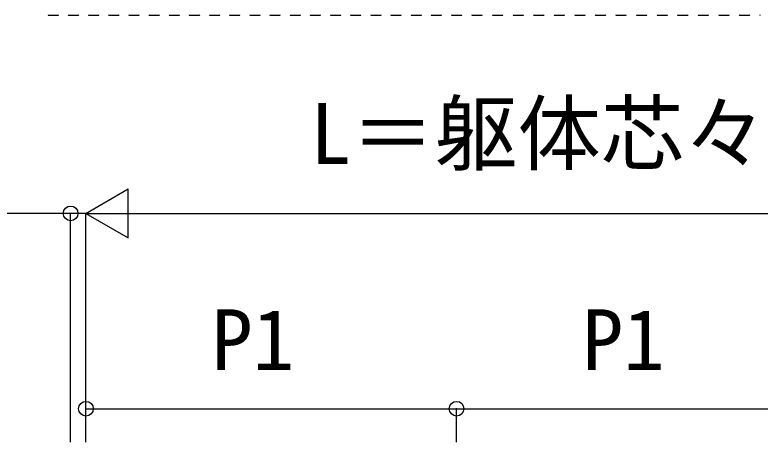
# Model space of a CAD drawing. Units: millimetres, scale not verified. Extents: x -10500 to 10500, y -15604 to 15536.
# Drawn here: x -7987 to -6158, y 5378 to 6428 of the extents above; entities that cross this region are included whole.
import ezdxf
from ezdxf.enums import TextEntityAlignment as Align

# ---------------------------------------------------------------- set-up
doc = ezdxf.new("R2010")
doc.units = ezdxf.units.MM
doc.header["$LTSCALE"] = 80
doc.layers.add('0-4_YKK_13', color=4, linetype='Continuous')
doc.layers.add('0-6_YKK_D', color=6, linetype='Continuous')
doc.styles.add('ＭＳ ゴシック', font='')
doc.styles.get('ＭＳ ゴシック').set_extended_font_data('MS Gothic')

msp = doc.modelspace()

# ---------------------------------------------------------------- linework, layer by layer
at = {"layer": '0-4_YKK_13'}
for p, q in [((-7905.2, 6427.6), (-7880.8, 6427.6)), ((-7855.7, 6427.6), (-7831.3, 6427.6)), ((-7806.2, 6427.6), (-7781.8, 6427.6)), ((-7756.7, 6427.6), (-7732.3, 6427.6)), ((-7707.2, 6427.6), (-7682.8, 6427.6)), ((-7657.7, 6427.6), (-7633.3, 6427.6)), ((-7608.2, 6427.6), (-7583.8, 6427.6)), ((-7558.7, 6427.6), (-7534.3, 6427.6)), ((-7509.2, 6427.6), (-7484.8, 6427.6)), ((-7459.7, 6427.6), (-7435.3, 6427.6)), ((-7410.2, 6427.6), (-7385.8, 6427.6)), ((-7360.7, 6427.6), (-7336.3, 6427.6)), ((-7311.2, 6427.6), (-7286.8, 6427.6)), ((-7261.7, 6427.6), (-7237.3, 6427.6)), ((-7212.2, 6427.6), (-7187.8, 6427.6)), ((-7162.7, 6427.6), (-7138.3, 6427.6)), ((-7113.2, 6427.6), (-7088.8, 6427.6)), ((-7063.7, 6427.6), (-7039.3, 6427.6)), ((-7014.2, 6427.6), (-6989.8, 6427.6)), ((-6964.7, 6427.6), (-6940.3, 6427.6)), ((-6915.2, 6427.6), (-6890.8, 6427.6)), ((-6864.7, 6427.6), (-6840.3, 6427.6)), ((-6814.2, 6427.6), (-6789.8, 6427.6)), ((-6763.7, 6427.6), (-6739.3, 6427.6)), ((-6713.2, 6427.6), (-6688.8, 6427.6)), ((-6662.7, 6427.6), (-6638.3, 6427.6)), ((-6612.2, 6427.6), (-6587.8, 6427.6)), ((-6561.7, 6427.6), (-6537.3, 6427.6)), ((-6511.2, 6427.6), (-6486.8, 6427.6)), ((-6460.7, 6427.6), (-6436.3, 6427.6)), ((-6410.2, 6427.6), (-6385.8, 6427.6)), ((-6359.7, 6427.6), (-6335.3, 6427.6)), ((-6309.2, 6427.6), (-6284.8, 6427.6)), ((-6258.7, 6427.6), (-6234.3, 6427.6)), ((-6208.2, 6427.6), (-6183.8, 6427.6))]:
    msp.add_line(p, q, dxfattribs=at)
for centre, major_axis in [((-7905.2, 6428.2), (-0.426, -0.426)), ((-7880.8, 6428.2), (0.426, -0.426)), ((-7855.7, 6428.2), (-0.426, -0.426)), ((-7831.3, 6428.2), (0.426, -0.426)), ((-7806.2, 6428.2), (-0.426, -0.426)), ((-7781.8, 6428.2), (0.426, -0.426)), ((-7756.7, 6428.2), (-0.426, -0.426)), ((-7732.3, 6428.2), (0.426, -0.426)), ((-7707.2, 6428.2), (-0.426, -0.426)), ((-7682.8, 6428.2), (0.426, -0.426)), ((-7657.7, 6428.2), (-0.426, -0.426)), ((-7633.3, 6428.2), (0.426, -0.426)), ((-7608.2, 6428.2), (-0.426, -0.426)), ((-7583.8, 6428.2), (0.426, -0.426)), ((-7558.7, 6428.2), (-0.426, -0.426)), ((-7534.3, 6428.2), (0.426, -0.426)), ((-7509.2, 6428.2), (-0.426, -0.426)), ((-7484.8, 6428.2), (0.426, -0.426)), ((-7459.7, 6428.2), (-0.426, -0.426)), ((-7435.3, 6428.2), (0.426, -0.426)), ((-7410.2, 6428.2), (-0.426, -0.426)), ((-7385.8, 6428.2), (0.426, -0.426)), ((-7360.7, 6428.2), (-0.426, -0.426)), ((-7336.3, 6428.2), (0.426, -0.426)), ((-7311.2, 6428.2), (-0.426, -0.426)), ((-7286.8, 6428.2), (0.426, -0.426)), ((-7261.7, 6428.2), (-0.426, -0.426)), ((-7237.3, 6428.2), (0.426, -0.426)), ((-7212.2, 6428.2), (-0.426, -0.426)), ((-7187.8, 6428.2), (0.426, -0.426)), ((-7162.7, 6428.2), (-0.426, -0.426)), ((-7138.3, 6428.2), (0.426, -0.426)), ((-7113.2, 6428.2), (-0.426, -0.426)), ((-7088.8, 6428.2), (0.426, -0.426)), ((-7063.7, 6428.2), (-0.426, -0.426)), ((-7039.3, 6428.2), (0.426, -0.426)), ((-7014.2, 6428.2), (-0.426, -0.426)), ((-6989.8, 6428.2), (0.426, -0.426)), ((-6964.7, 6428.2), (-0.426, -0.426)), ((-6940.3, 6428.2), (0.426, -0.426)), ((-6915.2, 6428.2), (-0.426, -0.426)), ((-6890.8, 6428.2), (0.426, -0.426)), ((-6864.7, 6428.2), (-0.426, -0.426)), ((-6840.3, 6428.2), (0.426, -0.426)), ((-6814.2, 6428.2), (-0.426, -0.426)), ((-6789.8, 6428.2), (0.426, -0.426)), ((-6763.7, 6428.2), (-0.426, -0.426)), ((-6739.3, 6428.2), (0.426, -0.426)), ((-6713.2, 6428.2), (-0.426, -0.426)), ((-6688.8, 6428.2), (0.426, -0.426)), ((-6662.7, 6428.2), (-0.426, -0.426)), ((-6638.3, 6428.2), (0.426, -0.426)), ((-6612.2, 6428.2), (-0.426, -0.426)), ((-6587.8, 6428.2), (0.426, -0.426)), ((-6561.7, 6428.2), (-0.426, -0.426)), ((-6537.3, 6428.2), (0.426, -0.426)), ((-6511.2, 6428.2), (-0.426, -0.426)), ((-6486.8, 6428.2), (0.426, -0.426)), ((-6460.7, 6428.2), (-0.426, -0.426)), ((-6436.3, 6428.2), (0.426, -0.426)), ((-6410.2, 6428.2), (-0.426, -0.426)), ((-6385.8, 6428.2), (0.426, -0.426)), ((-6359.7, 6428.2), (-0.426, -0.426)), ((-6335.3, 6428.2), (0.426, -0.426)), ((-6309.2, 6428.2), (-0.426, -0.426)), ((-6284.8, 6428.2), (0.426, -0.426)), ((-6258.7, 6428.2), (-0.426, -0.426)), ((-6234.3, 6428.2), (0.426, -0.426)), ((-6208.2, 6428.2), (-0.426, -0.426)), ((-6183.8, 6428.2), (0.426, -0.426)), ((-6157.7, 6428.2), (-0.426, -0.426))]:
    msp.add_ellipse(centre, major_axis=major_axis, ratio=0.99628, start_param=5.4996506, end_param=7.06672, dxfattribs=at)
at = {"layer": '0-6_YKK_D'}
for p, q in [((-7813, 5940.4), (-7709.08, 6000.4)), ((-7709.08, 5880.4), (-7709.08, 6000.4)), ((-7850.5, 5940.4), (-8569.73, 5940.4)), ((-7850.5, 5378.4), (-7850.5, 5941.4)), ((-7813, 5940.4), (-7850.5, 5940.4)), ((-7813, 5378.4), (-7813, 5941.4)), ((-7813, 5378.4), (-7813, 5941.4)), ((-7813, 5940.4), (-7741, 5940.4)), ((-7813, 5940.4), (-7709.08, 5880.4)), ((-7813, 5940.4), (-7605.15, 5940.4)), ((-7693, 5940.4), (-5203, 5940.4)), ((-7813, 5378.4), (-7813, 5461.4)), ((-7813, 5460.4), (-6903, 5460.4)), ((-6903, 5378.4), (-6903, 5461.4)), ((-6903, 5378.4), (-6903, 5461.4)), ((-6903, 5460.4), (-5993, 5460.4))]:
    msp.add_line(p, q, dxfattribs=at)
for centre in [(-7850.5, 5940.4), (-7813, 5460.4), (-6903, 5460.4), (-6903, 5460.4)]:
    msp.add_circle(centre, 18, dxfattribs=at)

# ---------------------------------------------------------------- texts
at = {"layer": '0-6_YKK_D', "style": 'ＭＳ ゴシック'}
for s, p in [('L＝躯体芯々', (-7262.84, 6017.06)), ('P1', (-7505.2, 5510.4)), ('P1', (-6595.2, 5510.4))]:
    msp.add_text(s, height=149.6, dxfattribs=at).set_placement(p, align=Align.BOTTOM_LEFT)

doc.saveas('drawing.dxf')
